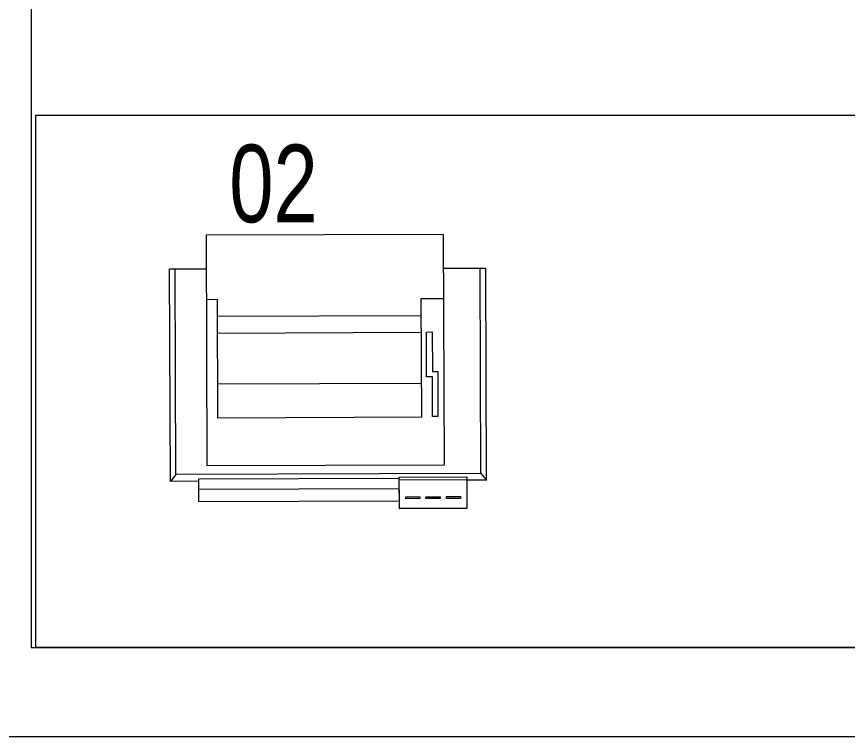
# Model space of a CAD drawing. Extents: x -234346 to 58427, y -132654 to -82394.
# Drawn here: x -32469 to -31533, y -103943 to -103132 of the extents above; entities that cross this region are included whole.
import ezdxf

# ---------------------------------------------------------------- set-up
doc = ezdxf.new("R2010")
doc.units = 0
doc.header["$LTSCALE"] = 8
doc.layers.get('0').update_dxf_attribs({"color": 9, "lineweight": 5})
for name, color, linetype, lineweight in [('72_EGR_EQP_TAG', 9, 'Continuous', 5), ('LOADING', 9, 'Continuous', 5), ('Walls', 9, 'Continuous', 5)]:
    doc.layers.add(name, color=color, linetype=linetype, lineweight=lineweight)
doc.styles.add('X3G_ENTITY_257CFD', font='swisscl.ttf', dxfattribs={"height": 200})

# ---------------------------------------------------------------- blocks, each defined once
blk = doc.blocks.new('GF21046B-P')
blk.add_lwpolyline([(0, 0), (1, 0), (1, 0.6), (0, 0.6)], close=True)
blk = doc.blocks.new('ITPPLT2C-P')
for p, q in [((0.02286, 0.03177), (0.26184, 0.03177)), ((0.03041, 0.02557), (0.02286, 0.03177)), ((0.02286, 0), (0.02286, 0.03177)), ((0.26184, -0.00959), (0.26184, 0.03177)), ((0.03041, -0.31823), (0.03041, 0.02557)), ((0.03041, 0.02557), (0.26184, 0.02557)), ((0, 0), (0, -0.22622)), ((0.02518, 0), (0, 0)), ((0.01395, 0), (0.01395, -0.22622)), ((0.02518, 0), (0.01395, 0)), ((0.02518, -0.22622), (0.02518, 0)), ((0.0401, -0.27688), (0.0401, -0.00959)), ((0.3, -0.00959), (0.0401, -0.00959)), ((0.22741, -0.02218), (0.22741, -0.00959)), ((0.3, -0.27688), (0.3, -0.00959)), ((0.09395, -0.2515), (0.09395, -0.02218)), ((0.09395, -0.02218), (0.22741, -0.02218)), ((0.13211, -0.2515), (0.13211, -0.02218)), ((0.18945, -0.2515), (0.18945, -0.02218)), ((0.20824, -0.2515), (0.20824, -0.02218)), ((-0.0091, -0.22622), (0.02673, -0.22622)), ((-0.0091, -0.30235), (-0.0091, -0.22622)), ((-0.00872, -0.22622), (0.02363, -0.22622)), ((-0.00872, -0.30235), (-0.00872, -0.22622)), ((0, -0.22622), (0.02518, -0.22622)), ((0.00232, -0.24947), (0.00232, -0.23339)), ((0.00232, -0.23339), (0.00446, -0.23339)), ((0.00446, -0.23339), (0.00446, -0.24947)), ((0.01395, -0.22622), (0.02518, -0.22622)), ((0.02363, -0.22622), (0.02363, -0.30235)), ((0.02673, -0.22622), (0.02673, -0.30235)), ((0.00446, -0.24947), (0.00232, -0.24947)), ((0.22741, -0.2515), (0.09395, -0.2515)), ((0.22741, -0.27688), (0.22741, -0.2515)), ((0.00232, -0.27213), (0.00232, -0.25625)), ((0.00232, -0.25625), (0.00446, -0.25625)), ((0.00446, -0.25625), (0.00446, -0.27213)), ((0.13947, -0.2575), (0.19003, -0.2575)), ((0.13947, -0.26409), (0.13947, -0.2575)), ((0.19003, -0.2575), (0.19003, -0.26409)), ((0.09472, -0.2701), (0.09472, -0.26409)), ((0.09472, -0.26409), (0.13947, -0.26409)), ((0.14567, -0.2701), (0.09472, -0.2701)), ((0.19003, -0.26409), (0.14567, -0.26409)), ((0.14567, -0.26409), (0.14567, -0.2701)), ((0.00446, -0.27213), (0.00232, -0.27213)), ((0.00232, -0.29499), (0.00232, -0.2793)), ((0.00232, -0.2793), (0.00446, -0.2793)), ((0.00446, -0.2793), (0.00446, -0.29499)), ((0.3, -0.27688), (0.0401, -0.27688)), ((0.26184, -0.27688), (0.26184, -0.32462)), ((0.00446, -0.29499), (0.00232, -0.29499)), ((0.02673, -0.30235), (-0.0091, -0.30235)), ((0.02363, -0.30235), (-0.00872, -0.30235)), ((0.02286, -0.32462), (0.02286, -0.30235)), ((0.03041, -0.31823), (0.02286, -0.32462)), ((0.03041, -0.31823), (0.26184, -0.31823)), ((0.02286, -0.32462), (0.26184, -0.32462))]:
    blk.add_line(p, q)
blk = doc.blocks.new('1stF')
at = {"layer": 'Walls', "color": 9}
for p, q in [((-32452.34, -100772.61, 0.1), (-32452.34, -103842.61, 0.1)), ((-32452.34, -103842.61, 0.1), (-32442.34, -103842.61, 0.1)), ((-32452.34, -103842.61, 0.1), (-29093.76, -103842.61, 0.1)), ((-37052.34, -103942.61, 0.1), (-29052.34, -103942.61, 0.1))]:
    blk.add_line(p, q, dxfattribs=at)
at = {"layer": 'LOADING', "color": 9, "extrusion": (-1.59456e-16, 3.19512e-06, 1), "xscale": -1000.000000000004, "yscale": 1000.000000000005, "zscale": 1000.000000000005, "rotation": 180}
blk.add_blockref('GF21046B-P', (-32447.34, -103242.61, -0.33), dxfattribs=at)
at = {"layer": 'LOADING', "color": 9, "extrusion": (3.1951e-06, 1.23702e-08, -1), "xscale": -1000.000000000006, "yscale": 1000.000000000007, "zscale": 1000.000000000006, "rotation": 269.7781739466569}
blk.add_blockref('ITPPLT2C-P', (32263.75, -103678.06, -0.12), dxfattribs=at)
at = {"layer": '72_EGR_EQP_TAG', "color": 9, "insert": (-32179.34, -103275.92, 0.01), "char_height": 87.473, "attachment_point": 2, "style": 'X3G_ENTITY_257CFD'}
blk.add_mtext('02', dxfattribs=at)

msp = doc.modelspace()

# ---------------------------------------------------------------- block references
at = {"layer": '72_EGR_EQP_TAG'}
msp.add_blockref('1stF', (0, 0), dxfattribs=at)

doc.saveas('drawing.dxf')
